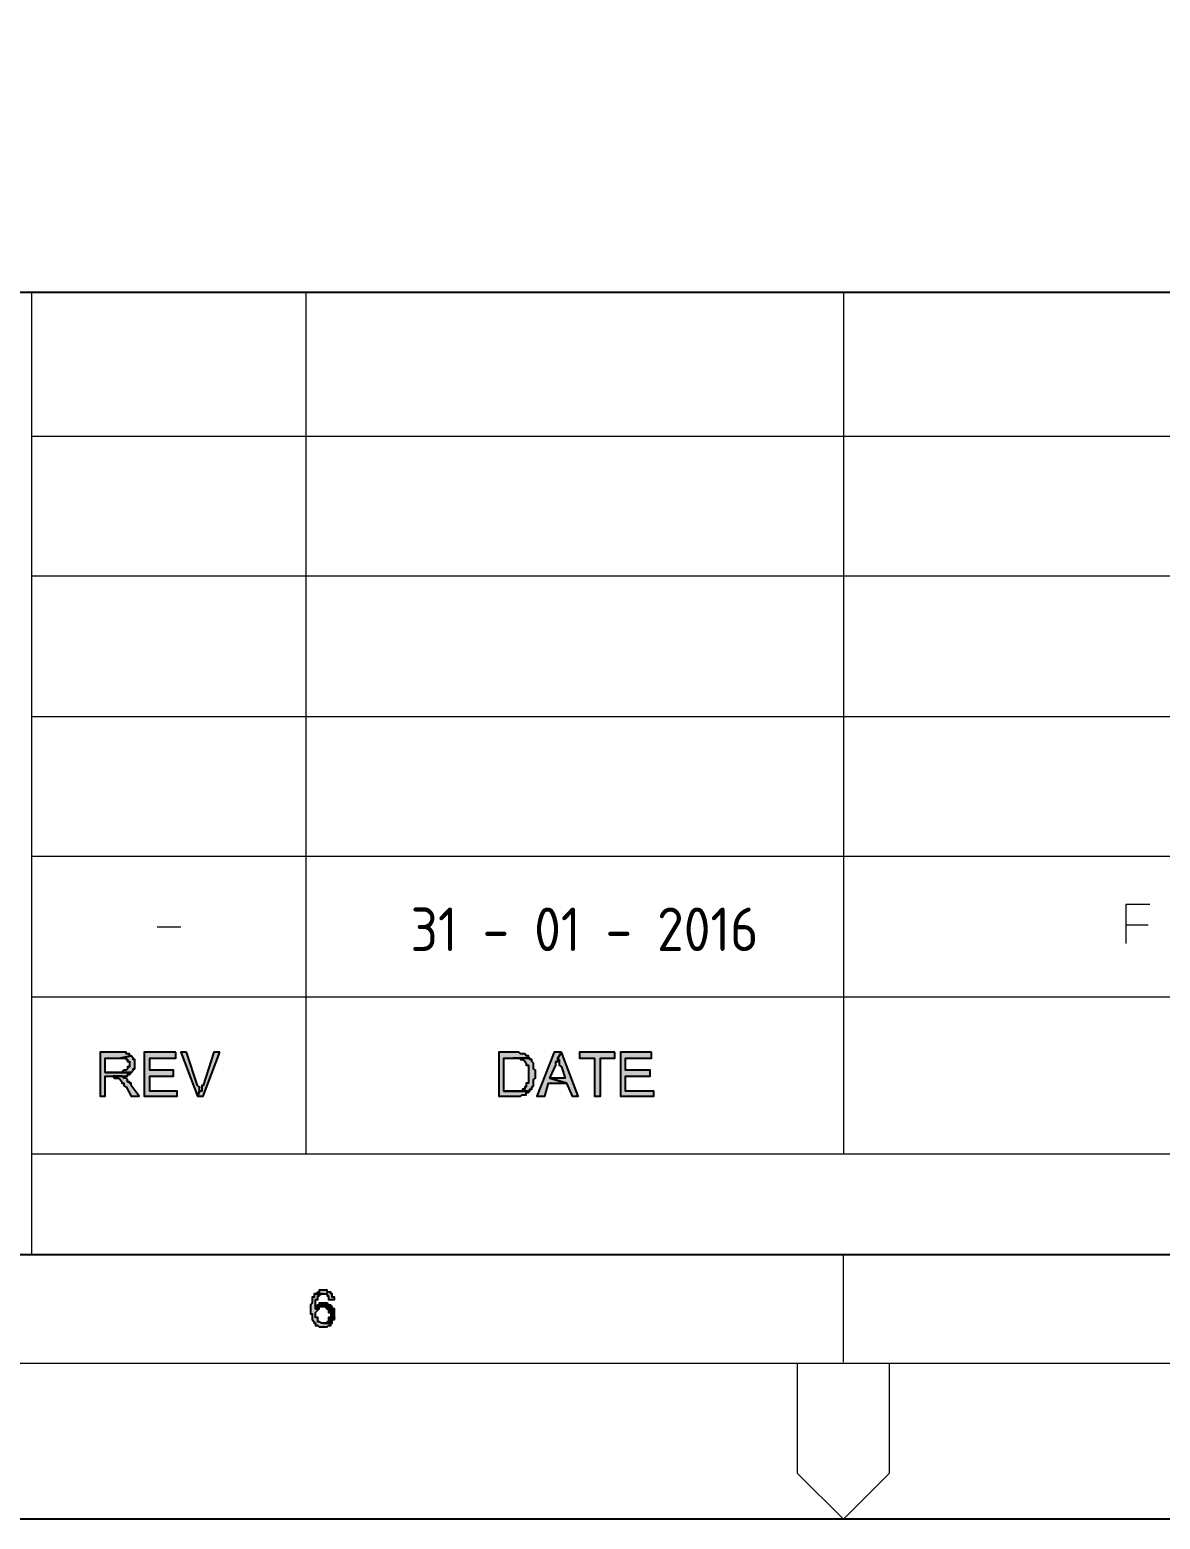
# Model space of a CAD drawing. Header units: millimetres. Extents: x 3 to 291, y 6 to 496.
# Drawn here: x 128.58 to 154.52, y 292.69 to 326.89 of the extents above; entities that cross this region are included whole.
import ezdxf

# ---------------------------------------------------------------- set-up
doc = ezdxf.new("R2010")
doc.units = ezdxf.units.MM
doc.layers.get('0').update_dxf_attribs({"linetype": 'CONTINUOUS'})

msp = doc.modelspace()

# ---------------------------------------------------------------- hatches: boundary and pattern name
for points in [[(130.653, 303.413), (130.19, 303.413), (130.19, 302.404), (130.306, 302.404), (130.306, 302.867), (130.488, 302.867), (130.686, 302.867), (130.736, 302.867), (130.786, 302.867), (130.819, 302.867), (130.819, 302.9), (130.868, 302.9), (130.901, 302.95), (130.306, 302.95), (130.306, 303.28), (130.653, 303.28), (130.901, 303.33), (130.868, 303.33), (130.868, 303.38), (130.819, 303.38), (130.786, 303.38), (130.786, 303.413), (130.736, 303.413), (130.686, 303.413)], [(130.901, 303.33), (130.653, 303.28), (130.686, 303.28), (130.736, 303.28), (130.786, 303.28), (130.786, 303.247), (130.819, 303.247), (130.819, 303.198), (130.868, 303.198), (130.868, 303.165), (130.868, 303.115), (130.868, 303.082), (130.819, 303.082), (130.819, 303.032), (130.786, 302.999), (130.736, 302.999), (130.686, 302.95), (130.653, 302.95), (130.604, 302.95), (130.306, 302.95), (130.901, 302.95), (130.951, 302.999), (130.951, 303.032), (130.984, 303.032), (130.984, 303.082), (130.984, 303.115), (130.984, 303.165), (130.984, 303.198), (130.984, 303.247), (130.951, 303.247), (130.951, 303.28)], [(131.927, 303.413), (131.199, 303.413), (131.199, 302.404), (131.96, 302.404), (131.96, 302.519), (131.332, 302.519), (131.332, 302.867), (131.878, 302.867), (131.878, 302.999), (131.332, 302.999), (131.332, 303.28), (131.927, 303.28)], [(132.175, 303.413), (132.043, 303.413), (132.424, 302.404), (132.473, 302.519), (132.473, 302.569), (132.473, 302.619), (132.473, 302.602), (132.424, 302.652)], [(132.936, 303.413), (132.804, 303.413), (132.556, 302.652), (132.523, 302.652), (132.523, 302.619), (132.523, 302.602), (132.523, 302.569), (132.523, 302.519), (132.473, 302.519), (132.424, 302.404), (132.556, 302.404)], [(139.67, 303.413), (139.339, 303.413), (139.339, 302.404), (139.72, 302.404), (139.753, 302.404), (139.803, 302.404), (139.836, 302.404), (139.885, 302.437), (139.935, 302.437), (139.968, 302.437), (139.968, 302.486), (140.018, 302.486), (140.018, 302.519), (139.455, 302.519), (139.455, 303.28), (139.67, 303.28), (140.018, 303.28), (140.018, 303.33), (139.968, 303.33), (139.935, 303.38), (139.885, 303.38), (139.836, 303.38), (139.803, 303.413), (139.753, 303.413), (139.72, 303.413)], [(140.779, 303.413), (140.613, 303.413), (140.216, 302.404), (140.398, 302.404), (140.481, 302.701), (140.894, 302.701), (140.514, 302.817), (140.646, 303.115), (140.646, 303.165), (140.646, 303.198), (140.696, 303.198), (140.696, 303.247), (140.696, 303.28)], [(140.779, 303.413), (140.696, 303.28), (140.696, 303.247), (140.729, 303.247), (140.729, 303.198), (140.729, 303.165), (140.729, 303.115), (140.779, 303.082), (140.861, 302.817), (140.514, 302.817), (140.894, 302.701), (141.027, 302.404), (141.159, 302.404)], [(142.003, 303.413), (141.192, 303.413), (141.192, 303.28), (141.54, 303.28), (141.54, 302.404), (141.672, 302.404), (141.672, 303.28), (142.003, 303.28)], [(142.847, 303.413), (142.135, 303.413), (142.135, 302.404), (142.896, 302.404), (142.896, 302.519), (142.251, 302.519), (142.251, 302.867), (142.814, 302.867), (142.814, 302.999), (142.251, 302.999), (142.251, 303.28), (142.847, 303.28)], [(140.018, 303.28), (139.67, 303.28), (139.72, 303.28), (139.753, 303.28), (139.803, 303.28), (139.836, 303.28), (139.836, 303.247), (139.885, 303.247), (139.935, 303.198), (139.968, 303.165), (139.968, 303.115), (140.018, 303.115), (140.018, 303.082), (140.018, 303.032), (140.018, 302.999), (140.018, 302.95), (140.018, 302.9), (140.018, 302.867), (140.018, 302.817), (140.018, 302.784), (140.018, 302.734), (140.018, 302.701), (139.968, 302.701), (139.968, 302.652), (139.968, 302.619), (139.935, 302.619), (139.935, 302.569), (139.885, 302.569), (139.885, 302.519), (139.836, 302.519), (139.803, 302.519), (139.753, 302.519), (139.72, 302.519), (139.67, 302.519), (139.455, 302.519), (140.018, 302.519), (140.051, 302.519), (140.051, 302.569), (140.1, 302.569), (140.1, 302.619), (140.1, 302.602), (140.133, 302.652), (140.133, 302.701), (140.133, 302.734), (140.133, 302.784), (140.183, 302.817), (140.183, 302.867), (140.183, 302.9), (140.183, 302.95), (140.183, 302.999), (140.133, 303.032), (140.133, 303.082), (140.133, 303.115), (140.133, 303.165), (140.1, 303.198), (140.1, 303.247), (140.051, 303.247), (140.051, 303.28)], [(130.686, 302.867), (130.488, 302.867), (130.521, 302.817), (130.571, 302.817), (130.604, 302.817), (130.653, 302.784), (130.686, 302.734), (130.686, 302.701), (130.736, 302.701), (130.736, 302.652), (130.786, 302.619), (130.901, 302.404), (131.083, 302.404), (130.901, 302.652), (130.901, 302.701), (130.868, 302.701), (130.868, 302.734), (130.819, 302.734), (130.819, 302.784), (130.786, 302.817), (130.736, 302.817)], [(135.137, 297.87), (135.104, 297.87), (135.104, 297.821), (135.104, 297.788), (135.054, 297.788), (135.054, 297.738), (135.054, 297.705), (135.054, 297.655), (135.021, 297.606), (135.021, 297.573), (135.021, 297.523), (135.021, 297.49), (135.021, 297.44), (135.021, 297.407), (135.054, 297.407), (135.054, 297.357), (135.054, 297.324), (135.054, 297.308), (135.054, 297.275), (135.104, 297.225), (135.104, 297.192), (135.137, 297.192), (135.137, 297.142), (135.187, 297.142), (135.22, 297.109), (135.269, 297.109), (135.319, 297.109), (135.302, 297.109), (135.352, 297.109), (135.402, 297.109), (135.435, 297.142), (135.484, 297.142), (135.484, 297.192), (135.319, 297.192), (135.302, 297.192), (135.269, 297.192), (135.22, 297.225), (135.187, 297.225), (135.187, 297.275), (135.187, 297.324), (135.137, 297.324), (135.137, 297.357), (135.137, 297.407), (135.137, 297.44), (135.187, 297.49), (135.187, 297.523), (135.22, 297.523), (135.137, 297.523), (135.137, 297.573), (135.137, 297.606), (135.137, 297.655), (135.137, 297.705), (135.137, 297.738), (135.187, 297.738), (135.187, 297.788), (135.187, 297.821), (135.22, 297.821), (135.269, 297.87), (135.319, 297.87), (135.302, 297.87)], [(135.319, 297.953), (135.302, 297.953), (135.269, 297.953), (135.22, 297.953), (135.22, 297.903), (135.187, 297.903), (135.137, 297.87), (135.319, 297.87), (135.302, 297.87), (135.352, 297.87), (135.402, 297.87), (135.402, 297.821), (135.435, 297.821), (135.435, 297.788), (135.435, 297.738), (135.567, 297.738), (135.567, 297.788), (135.517, 297.788), (135.517, 297.821), (135.517, 297.87), (135.484, 297.87), (135.484, 297.903), (135.435, 297.903), (135.402, 297.903), (135.402, 297.953), (135.352, 297.953)], [(135.319, 297.655), (135.302, 297.655), (135.269, 297.655), (135.22, 297.655), (135.22, 297.606), (135.187, 297.606), (135.137, 297.573), (135.137, 297.523), (135.22, 297.523), (135.22, 297.573), (135.269, 297.573), (135.319, 297.573), (135.484, 297.573), (135.484, 297.606), (135.435, 297.606), (135.402, 297.655), (135.352, 297.655)], [(135.484, 297.573), (135.319, 297.573), (135.302, 297.573), (135.352, 297.573), (135.402, 297.523), (135.435, 297.523), (135.435, 297.49), (135.435, 297.44), (135.484, 297.44), (135.484, 297.407), (135.484, 297.357), (135.484, 297.324), (135.435, 297.324), (135.435, 297.275), (135.435, 297.225), (135.402, 297.225), (135.402, 297.192), (135.352, 297.192), (135.319, 297.192), (135.484, 297.192), (135.517, 297.192), (135.517, 297.225), (135.517, 297.275), (135.567, 297.275), (135.567, 297.324), (135.567, 297.308), (135.567, 297.357), (135.567, 297.407), (135.567, 297.44), (135.567, 297.49), (135.567, 297.523), (135.517, 297.523), (135.517, 297.573)]]:
    msp.add_hatch(color=7).paths.add_polyline_path(points)

# ---------------------------------------------------------------- linework, layer by layer
at = {"color": 7, "linetype": 'Continuous', "lineweight": 25}
for points in [[(3.044, 496.423), (291.468, 496.423), (291.468, 292.692), (3.044, 292.692)], [(9.017, 490.616), (285.495, 490.616), (285.495, 298.764), (9.017, 298.764)]]:
    msp.add_lwpolyline(points, close=True, dxfattribs=at)
at = {"color": 7, "linetype": 'Continuous', "lineweight": 5}
for points in [[(6.552, 493.031), (287.96, 493.031), (287.96, 296.265), (6.552, 296.265)], [(147.248, 292.692), (148.306, 293.751), (148.306, 296.265), (146.189, 296.265), (146.189, 293.751)]]:
    msp.add_lwpolyline(points, close=True, dxfattribs=at)
at = {"color": 7, "linetype": 'Continuous', "lineweight": 25}
msp.add_lwpolyline([(9.017, 320.867), (285.495, 320.867), (285.495, 320.867)], dxfattribs=at)
at = {"color": 7, "linetype": 'Continuous', "lineweight": 5}
for points in [[(128.618, 320.867), (128.618, 298.764), (128.618, 298.764)], [(128.618, 320.867), (199.909, 320.867), (199.909, 320.867)], [(134.922, 301.08), (134.922, 320.867), (134.922, 320.867)], [(147.248, 320.867), (147.248, 301.08), (147.248, 301.08)], [(128.618, 317.558), (205.617, 317.558), (205.617, 317.558)], [(128.618, 314.349), (205.617, 314.349), (205.617, 314.349)], [(128.618, 311.123), (205.617, 311.123), (205.617, 311.123)], [(128.618, 307.913), (205.617, 307.913), (205.617, 307.913)], [(128.618, 304.687), (205.617, 304.687), (205.617, 304.687)], [(128.618, 301.08), (205.617, 301.08), (205.617, 301.08)], [(147.248, 296.299), (147.248, 298.764), (147.248, 298.764)]]:
    msp.add_lwpolyline(points, dxfattribs=at)
at = {"color": 7, "linetype": 'Continuous', "lineweight": 20}
for points in [[(154.279, 306.804), (153.733, 306.804), (153.733, 305.911)], [(154.279, 306.804), (153.733, 306.804), (153.733, 305.911)], [(131.497, 306.292), (132.043, 306.292), (132.043, 306.292)], [(131.497, 306.292), (132.043, 306.292), (132.043, 306.292)], [(153.733, 306.341), (154.246, 306.341), (154.246, 306.341)], [(153.733, 306.341), (154.246, 306.341), (154.246, 306.341)]]:
    msp.add_lwpolyline(points, dxfattribs=at)
at = {"color": 7, "linetype": 'Continuous', "lineweight": -2}
for points in [[(130.653, 303.413), (130.19, 303.413), (130.19, 302.404), (130.306, 302.404), (130.306, 302.867), (130.488, 302.867), (130.686, 302.867), (130.736, 302.867), (130.736, 302.867), (130.786, 302.867), (130.819, 302.867), (130.819, 302.9), (130.868, 302.9), (130.868, 302.9), (130.901, 302.95), (130.901, 302.95), (130.901, 302.95), (130.306, 302.95), (130.306, 303.28), (130.653, 303.28), (130.901, 303.33), (130.901, 303.33), (130.868, 303.33), (130.868, 303.38), (130.819, 303.38), (130.819, 303.38), (130.819, 303.38), (130.786, 303.38), (130.786, 303.413), (130.736, 303.413), (130.686, 303.413)], [(130.901, 303.33), (130.653, 303.28), (130.653, 303.28), (130.686, 303.28), (130.686, 303.28), (130.736, 303.28), (130.786, 303.28), (130.786, 303.247), (130.819, 303.247), (130.819, 303.247), (130.819, 303.198), (130.868, 303.198), (130.868, 303.165), (130.868, 303.115), (130.868, 303.115), (130.868, 303.082), (130.819, 303.082), (130.819, 303.032), (130.819, 303.032), (130.786, 302.999), (130.786, 302.999), (130.736, 302.999), (130.736, 302.999), (130.736, 302.999), (130.686, 302.95), (130.653, 302.95), (130.653, 302.95), (130.604, 302.95), (130.306, 302.95), (130.901, 302.95), (130.951, 302.999), (130.951, 302.999), (130.951, 303.032), (130.984, 303.032), (130.984, 303.082), (130.984, 303.115), (130.984, 303.115), (130.984, 303.165), (130.984, 303.165), (130.984, 303.198), (130.984, 303.247), (130.951, 303.247), (130.951, 303.28), (130.951, 303.28)], [(131.927, 303.413), (131.199, 303.413), (131.199, 302.404), (131.96, 302.404), (131.96, 302.519), (131.332, 302.519), (131.332, 302.867), (131.878, 302.867), (131.878, 302.999), (131.332, 302.999), (131.332, 303.28), (131.927, 303.28)], [(132.175, 303.413), (132.043, 303.413), (132.424, 302.404), (132.473, 302.519), (132.473, 302.519), (132.473, 302.519), (132.473, 302.569), (132.473, 302.619), (132.473, 302.602), (132.424, 302.652), (132.424, 302.652)], [(132.936, 303.413), (132.804, 303.413), (132.556, 302.652), (132.556, 302.652), (132.523, 302.652), (132.523, 302.619), (132.523, 302.602), (132.523, 302.569), (132.523, 302.519), (132.473, 302.519), (132.424, 302.404), (132.556, 302.404)], [(139.67, 303.413), (139.339, 303.413), (139.339, 302.404), (139.72, 302.404), (139.72, 302.404), (139.753, 302.404), (139.803, 302.404), (139.803, 302.404), (139.836, 302.404), (139.836, 302.404), (139.885, 302.437), (139.935, 302.437), (139.935, 302.437), (139.968, 302.437), (139.968, 302.486), (140.018, 302.486), (140.018, 302.486), (140.018, 302.519), (139.455, 302.519), (139.455, 303.28), (139.67, 303.28), (140.018, 303.28), (140.018, 303.33), (139.968, 303.33), (139.968, 303.33), (139.935, 303.38), (139.935, 303.38), (139.885, 303.38), (139.836, 303.38), (139.836, 303.38), (139.836, 303.38), (139.803, 303.413), (139.753, 303.413), (139.753, 303.413), (139.72, 303.413)], [(140.779, 303.413), (140.613, 303.413), (140.216, 302.404), (140.398, 302.404), (140.481, 302.701), (140.894, 302.701), (140.514, 302.817), (140.646, 303.115), (140.646, 303.115), (140.646, 303.115), (140.646, 303.165), (140.646, 303.198), (140.696, 303.198), (140.696, 303.247), (140.696, 303.28), (140.696, 303.28)], [(140.779, 303.413), (140.696, 303.28), (140.696, 303.28), (140.696, 303.247), (140.729, 303.247), (140.729, 303.198), (140.729, 303.165), (140.729, 303.165), (140.729, 303.115), (140.779, 303.082), (140.861, 302.817), (140.514, 302.817), (140.894, 302.701), (141.027, 302.404), (141.159, 302.404)], [(142.003, 303.413), (141.192, 303.413), (141.192, 303.28), (141.54, 303.28), (141.54, 302.404), (141.672, 302.404), (141.672, 303.28), (142.003, 303.28)], [(142.847, 303.413), (142.135, 303.413), (142.135, 302.404), (142.896, 302.404), (142.896, 302.519), (142.251, 302.519), (142.251, 302.867), (142.814, 302.867), (142.814, 302.999), (142.251, 302.999), (142.251, 303.28), (142.847, 303.28)], [(140.018, 303.28), (139.67, 303.28), (139.67, 303.28), (139.72, 303.28), (139.753, 303.28), (139.803, 303.28), (139.803, 303.28), (139.836, 303.28), (139.836, 303.247), (139.836, 303.247), (139.885, 303.247), (139.885, 303.247), (139.935, 303.198), (139.935, 303.198), (139.968, 303.165), (139.968, 303.165), (139.968, 303.115), (140.018, 303.115), (140.018, 303.082), (140.018, 303.082), (140.018, 303.032), (140.018, 302.999), (140.018, 302.999), (140.018, 302.95), (140.018, 302.9), (140.018, 302.867), (140.018, 302.867), (140.018, 302.817), (140.018, 302.784), (140.018, 302.784), (140.018, 302.734), (140.018, 302.701), (140.018, 302.701), (139.968, 302.701), (139.968, 302.652), (139.968, 302.619), (139.935, 302.619), (139.935, 302.569), (139.935, 302.569), (139.885, 302.569), (139.885, 302.519), (139.836, 302.519), (139.836, 302.519), (139.803, 302.519), (139.753, 302.519), (139.753, 302.519), (139.72, 302.519), (139.67, 302.519), (139.455, 302.519), (140.018, 302.519), (140.051, 302.519), (140.051, 302.569), (140.1, 302.569), (140.1, 302.619), (140.1, 302.602), (140.133, 302.652), (140.133, 302.652), (140.133, 302.701), (140.133, 302.701), (140.133, 302.734), (140.133, 302.784), (140.133, 302.784), (140.183, 302.817), (140.183, 302.867), (140.183, 302.867), (140.183, 302.9), (140.183, 302.9), (140.183, 302.95), (140.183, 302.999), (140.133, 303.032), (140.133, 303.032), (140.133, 303.082), (140.133, 303.082), (140.133, 303.115), (140.133, 303.165), (140.133, 303.165), (140.1, 303.198), (140.1, 303.198), (140.1, 303.247), (140.051, 303.247), (140.051, 303.28)], [(130.686, 302.867), (130.488, 302.867), (130.488, 302.867), (130.521, 302.817), (130.571, 302.817), (130.571, 302.817), (130.571, 302.817), (130.604, 302.817), (130.604, 302.817), (130.653, 302.784), (130.653, 302.784), (130.686, 302.734), (130.686, 302.734), (130.686, 302.701), (130.736, 302.701), (130.736, 302.652), (130.736, 302.652), (130.786, 302.619), (130.901, 302.404), (131.083, 302.404), (130.901, 302.652), (130.901, 302.701), (130.868, 302.701), (130.868, 302.734), (130.819, 302.734), (130.819, 302.784), (130.819, 302.784), (130.786, 302.817), (130.786, 302.817), (130.786, 302.817), (130.736, 302.817)], [(135.137, 297.87), (135.104, 297.87), (135.104, 297.87), (135.104, 297.821), (135.104, 297.821), (135.104, 297.821), (135.104, 297.788), (135.054, 297.788), (135.054, 297.738), (135.054, 297.738), (135.054, 297.705), (135.054, 297.705), (135.054, 297.655), (135.054, 297.655), (135.021, 297.606), (135.021, 297.573), (135.021, 297.573), (135.021, 297.523), (135.021, 297.49), (135.021, 297.49), (135.021, 297.49), (135.021, 297.44), (135.021, 297.407), (135.054, 297.407), (135.054, 297.357), (135.054, 297.357), (135.054, 297.324), (135.054, 297.308), (135.054, 297.275), (135.054, 297.275), (135.104, 297.225), (135.104, 297.225), (135.104, 297.225), (135.104, 297.192), (135.104, 297.192), (135.137, 297.192), (135.137, 297.142), (135.187, 297.142), (135.187, 297.142), (135.187, 297.142), (135.22, 297.109), (135.22, 297.109), (135.269, 297.109), (135.319, 297.109), (135.302, 297.109), (135.302, 297.109), (135.352, 297.109), (135.352, 297.109), (135.402, 297.109), (135.402, 297.109), (135.435, 297.142), (135.435, 297.142), (135.435, 297.142), (135.484, 297.142), (135.484, 297.192), (135.484, 297.192), (135.319, 297.192), (135.302, 297.192), (135.269, 297.192), (135.269, 297.192), (135.22, 297.225), (135.22, 297.225), (135.22, 297.225), (135.187, 297.225), (135.187, 297.275), (135.187, 297.275), (135.187, 297.324), (135.137, 297.324), (135.137, 297.357), (135.137, 297.357), (135.137, 297.407), (135.137, 297.407), (135.137, 297.407), (135.137, 297.44), (135.137, 297.44), (135.187, 297.49), (135.187, 297.49), (135.187, 297.523), (135.22, 297.523), (135.22, 297.523), (135.137, 297.523), (135.137, 297.573), (135.137, 297.573), (135.137, 297.606), (135.137, 297.655), (135.137, 297.655), (135.137, 297.705), (135.137, 297.705), (135.137, 297.705), (135.137, 297.738), (135.187, 297.738), (135.187, 297.788), (135.187, 297.788), (135.187, 297.821), (135.22, 297.821), (135.22, 297.821), (135.269, 297.87), (135.269, 297.87), (135.319, 297.87), (135.302, 297.87)], [(135.319, 297.953), (135.302, 297.953), (135.269, 297.953), (135.269, 297.953), (135.22, 297.953), (135.22, 297.903), (135.187, 297.903), (135.187, 297.903), (135.187, 297.903), (135.137, 297.87), (135.137, 297.87), (135.319, 297.87), (135.302, 297.87), (135.352, 297.87), (135.352, 297.87), (135.402, 297.87), (135.402, 297.821), (135.435, 297.821), (135.435, 297.821), (135.435, 297.788), (135.435, 297.788), (135.435, 297.738), (135.435, 297.738), (135.567, 297.738), (135.567, 297.738), (135.567, 297.788), (135.517, 297.788), (135.517, 297.821), (135.517, 297.821), (135.517, 297.87), (135.484, 297.87), (135.484, 297.903), (135.484, 297.903), (135.435, 297.903), (135.435, 297.903), (135.402, 297.903), (135.402, 297.953), (135.352, 297.953), (135.352, 297.953)], [(135.319, 297.655), (135.302, 297.655), (135.302, 297.655), (135.269, 297.655), (135.269, 297.655), (135.22, 297.655), (135.22, 297.606), (135.22, 297.606), (135.187, 297.606), (135.187, 297.606), (135.137, 297.573), (135.137, 297.573), (135.137, 297.523), (135.22, 297.523), (135.22, 297.573), (135.269, 297.573), (135.269, 297.573), (135.319, 297.573), (135.484, 297.573), (135.484, 297.573), (135.484, 297.606), (135.435, 297.606), (135.435, 297.606), (135.402, 297.655), (135.402, 297.655), (135.352, 297.655), (135.352, 297.655)], [(135.484, 297.573), (135.319, 297.573), (135.302, 297.573), (135.352, 297.573), (135.352, 297.573), (135.402, 297.523), (135.402, 297.523), (135.435, 297.523), (135.435, 297.523), (135.435, 297.49), (135.435, 297.49), (135.435, 297.44), (135.484, 297.44), (135.484, 297.407), (135.484, 297.407), (135.484, 297.357), (135.484, 297.357), (135.484, 297.324), (135.435, 297.324), (135.435, 297.275), (135.435, 297.275), (135.435, 297.225), (135.402, 297.225), (135.402, 297.225), (135.402, 297.192), (135.352, 297.192), (135.352, 297.192), (135.319, 297.192), (135.484, 297.192), (135.517, 297.192), (135.517, 297.225), (135.517, 297.225), (135.517, 297.275), (135.567, 297.275), (135.567, 297.324), (135.567, 297.308), (135.567, 297.357), (135.567, 297.357), (135.567, 297.407), (135.567, 297.407), (135.567, 297.407), (135.567, 297.44), (135.567, 297.49), (135.567, 297.49), (135.567, 297.523), (135.517, 297.523), (135.517, 297.523), (135.517, 297.573)]]:
    msp.add_lwpolyline(points, close=True, dxfattribs=at)

# ---------------------------------------------------------------- texts
at = {"insert": (137.314, 306.736), "char_height": 1, "attachment_point": 1}
msp.add_mtext_dynamic_manual_height_columns('{\\Fisocp3|c0;31 - 01 - 2016}', width=9.38324, gutter_width=12.5, heights=[0], dxfattribs=at)

doc.saveas('drawing.dxf')
